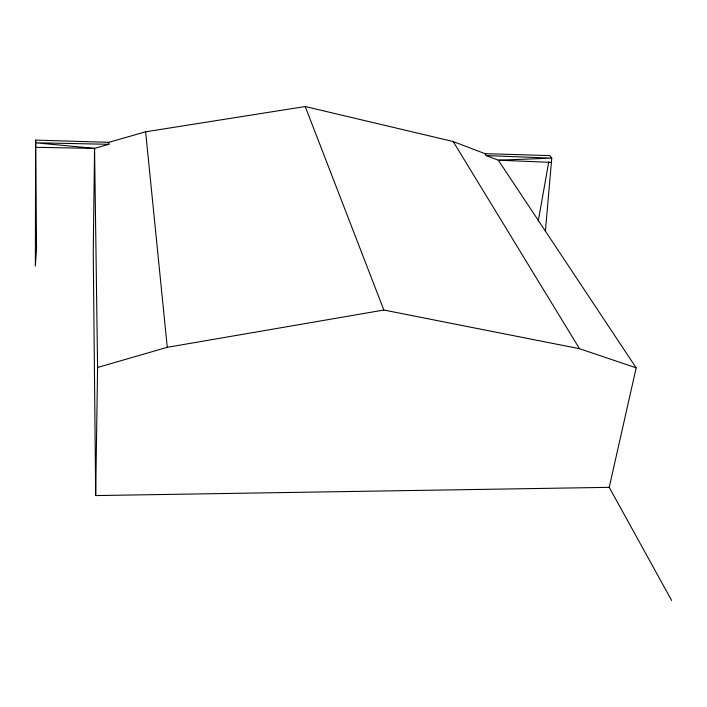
<?xml version="1.0" encoding="UTF-8"?>
<svg xmlns="http://www.w3.org/2000/svg" width="707" height="707" viewBox="0 0 707 707"><rect width="100%" height="100%" fill="white"/><g stroke="black" fill="none" stroke-linecap="round" stroke-linejoin="round"><path stroke-width="1.06" d="M35.624 140.119L36.552 248.882L35.35 266.026L35.624 140.119L108.781 142.319L108.851 144.299L94.561 148.382L93.253 252.037L95.675 495.58L609.222 487.344L671.65 600.482M95.675 495.58L97.593 367.472L94.561 148.382L35.394 142.77L108.851 144.299M545.389 231.392L551.76 158.147L549.86 155.611L484.931 153.658L486.169 155.567L498.311 160.197L551.009 162.363M35.659 144.652L35.438 147.312L94.561 148.382M538.23 221.256L548.729 161.974M609.222 487.344L636.176 367.843L498.311 160.197L551.76 158.147L486.169 155.567M97.593 367.472L167.267 347.323L383.848 310.037L579.493 348.701L636.176 367.843M108.091 142.522L145.624 131.802L305.221 106.518L453.205 141.541L485.824 153.993M453.205 141.541L579.493 348.701M305.221 106.518L383.848 310.037M145.624 131.802L167.267 347.323"/></g></svg>
